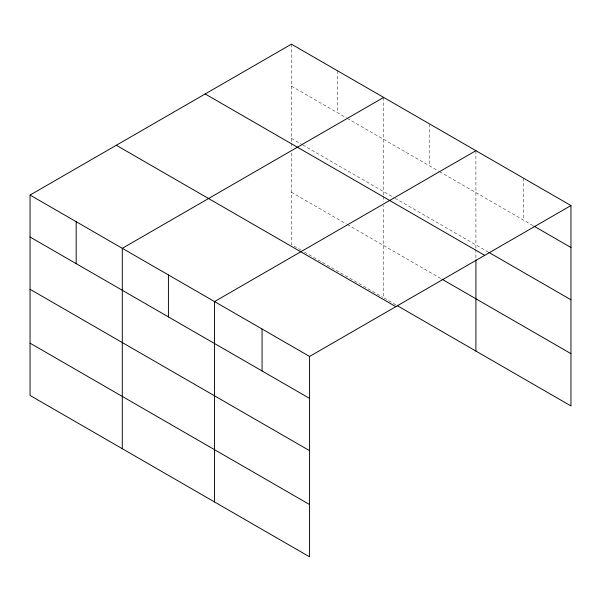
<?xml version="1.0" encoding="UTF-8"?>
<svg xmlns="http://www.w3.org/2000/svg" width="601" height="601" viewBox="0 0 601 601"><rect width="100%" height="100%" fill="white"/><g stroke="black" fill="none" stroke-linecap="round" stroke-linejoin="round"><path stroke-width="0.45" stroke-dasharray="3 2.25" d="M291.417 86.116L346.439 117.879M347.25 118.352L438.685 171.142M439.496 171.608L533.095 225.645M291.417 138.395L301.935 144.473M302.746 144.939L394.181 197.729M394.992 198.195L487.989 251.887M291.417 192.267L346.439 224.038M347.25 224.504L441.111 278.691M301.124 250.159L291.417 244.554L291.417 152.331M304.361 252.022L382.852 297.345M395.804 304.82L383.663 297.811L383.663 205.587M523.426 178.114L523.426 220.064M475.909 150.678L475.909 248.626M475.909 249.558L475.909 258.843M429.783 124.054L429.783 166.004M383.663 97.422L383.663 195.37M383.663 196.302L383.663 201.876M337.537 70.79L337.537 112.74M291.417 44.166L291.417 142.114M291.417 143.038L291.417 148.612"/><path stroke-width="0.9" d="M309.583 450.682L309.583 356.446L30.05 195.062L30.05 395.45L309.583 556.834L309.583 450.682L30.05 289.299M30.05 195.062L291.417 44.166L570.95 205.55L570.95 405.938L397.419 305.751M383.663 97.422L122.296 248.318L122.296 448.707M475.909 150.678L214.542 301.574L214.542 501.963M309.583 356.446L570.95 205.55M533.898 226.111L570.95 247.499M488.793 252.352L570.95 299.786M205.166 93.959L484.699 255.35M441.923 279.165L570.95 353.651M116.301 145.262L395.834 306.653M30.05 237.012L309.583 398.403M30.05 343.163L309.583 504.555M475.909 259.775L475.909 351.067M262.066 329.01L262.066 370.967M168.423 274.95L168.423 316.9M76.177 221.694L76.177 263.644"/></g></svg>
